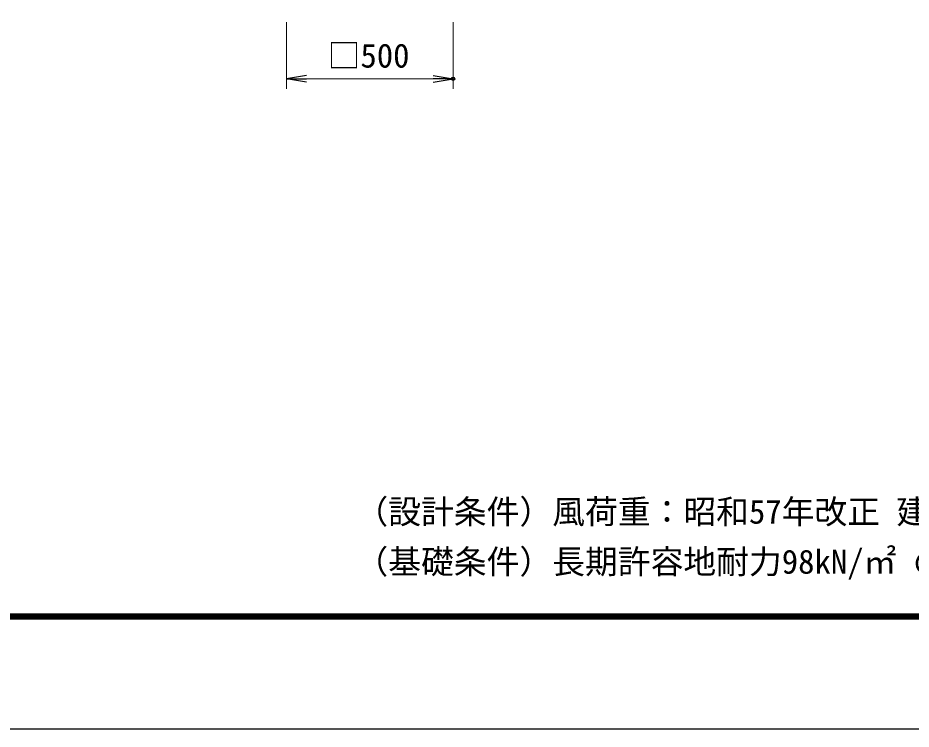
# Model space of a CAD drawing. Units: millimetres, scale not verified. Extents: x -6300 to 6300, y -4455 to 4455.
# Drawn here: x -1512 to 1169, y -4455 to -2321 of the extents above; entities that cross this region are included whole.
import ezdxf
from ezdxf.enums import TextEntityAlignment as Align

# ---------------------------------------------------------------- set-up
doc = ezdxf.new("R2010")
doc.units = ezdxf.units.MM
doc.header["$LTSCALE"] = 20
doc.header["$PDMODE"] = 32
doc.header["$PDSIZE"] = 10
for name, color, linetype, lineweight in [('0-0_D-TTL-TXT', 7, 'Continuous', 25), ('0-9_D-STR-DIM', 7, 'Continuous', 13), ('1-0_D-TTL', 7, 'Continuous', 25)]:
    doc.layers.add(name, color=color, linetype=linetype, lineweight=lineweight)
doc.layers.add('0-A_0', color=7, linetype='Continuous')
doc.layers.add('0-B_Defpoints', color=7, linetype='Continuous')
doc.styles.add('ＭＳ ゴシック', font='')
doc.styles.get('ＭＳ ゴシック').set_extended_font_data('MS Gothic')

# ---------------------------------------------------------------- blocks, each defined once
blk = doc.blocks.new('_Open')
at = {"layer": '0-A_0'}
blk.add_line((-20, 3.333), (0, 0), dxfattribs=at)
blk.add_lwpolyline([(-20, -3.333), (0, 0), (-20, 0)], dxfattribs=at)

msp = doc.modelspace()

# ---------------------------------------------------------------- linework, layer by layer
at = {"layer": '0-9_D-STR-DIM'}
for p, q in [((-705.89, -2333.88), (-705.89, -2533.88)), ((-205.89, -2333.88), (-205.89, -2533.88)), ((-645.89, -2503.88), (-265.89, -2503.88))]:
    msp.add_line(p, q, dxfattribs=at)
at = {"layer": '0-B_Defpoints'}
msp.add_point((-205.89, -2503.88), dxfattribs=at)
at = {"layer": '1-0_D-TTL', "color": 2}
msp.add_lwpolyline([(-6300, 4455), (6300, 4455), (6300, -4455), (-6300, -4455)], close=True, dxfattribs=at)
at = {"layer": '1-0_D-TTL'}
for points in [[(-5895, 4125), (5895, 4125), (5895, -4125), (-5895, -4125)], [(-5891.25, 4121.25), (5891.25, 4121.25), (5891.25, -4121.25), (-5891.25, -4121.25)], [(-5887.5, 4117.5), (5887.5, 4117.5), (5887.5, -4117.5), (-5887.5, -4117.5)], [(-5883.75, 4113.75), (5883.75, 4113.75), (5883.75, -4113.75), (-5883.75, -4113.75)], [(-5880, 4110), (5880, 4110), (5880, -4110), (-5880, -4110)]]:
    msp.add_lwpolyline(points, close=True, dxfattribs=at)

# ---------------------------------------------------------------- block references
at = {"layer": '0-9_D-STR-DIM', "xscale": 3, "yscale": 3, "rotation": 180}
msp.add_blockref('_Open', (-705.89, -2503.88), dxfattribs=at)
at = {"layer": '0-9_D-STR-DIM', "xscale": 3, "yscale": 3}
msp.add_blockref('_Open', (-205.89, -2503.88), dxfattribs=at)

# ---------------------------------------------------------------- texts
at = {"layer": '0-0_D-TTL-TXT', "style": 'ＭＳ ゴシック'}
for s, p in [('（設計条件）風荷重：昭和57年改正 建築基準法・同施行令に基づく風圧力に準拠。', (-498.67, -3860.4)), ('（基礎条件）長期許容地耐力98kN/㎡ の場合。', (-498.67, -4010.4))]:
    msp.add_text(s, height=72.14, dxfattribs=at).set_placement(p, align=Align.BOTTOM_LEFT)
at = {"layer": '0-9_D-STR-DIM', "style": 'ＭＳ ゴシック'}
msp.add_text('□500', height=72.14, dxfattribs=at).set_placement((-582.11, -2492.25), align=Align.BOTTOM_LEFT)

doc.saveas('drawing.dxf')
